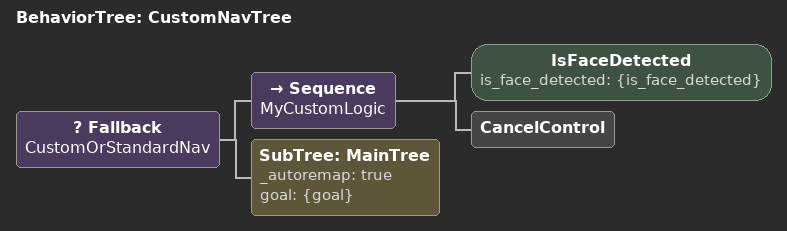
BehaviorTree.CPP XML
<?xml version="1.0" encoding="UTF-8"?>
<root BTCPP_format="4" main_tree_to_execute="CustomNavTree">

  <!-- This is a minimal behavior tree, combining standard Nav2 navigation with custom logic -->

  <!-- Include the default Nav2 tree -->
  <include ros_pkg="nav2_bt_navigator" path="behavior_trees/navigate_to_pose_w_replanning_and_recovery.xml"/>

  <!-- Give YOUR root tree a unique ID like "CustomNavTree" -->
  <BehaviorTree ID="CustomNavTree">
    <Fallback name="CustomOrStandardNav">

      <!-- 1. Your Custom Logic -->
      <Sequence name="MyCustomLogic">
        <IsFaceDetected is_face_detected="{is_face_detected}"/>
        <!-- do something non-blocking -->
        <CancelControl/>
      </Sequence>

      <!-- 2. Call the Nav2 tree using its specific ID from the included file -->
      <SubTree ID="MainTree" _autoremap="true" goal="{goal}"/>

    </Fallback>
  </BehaviorTree>
</root>
